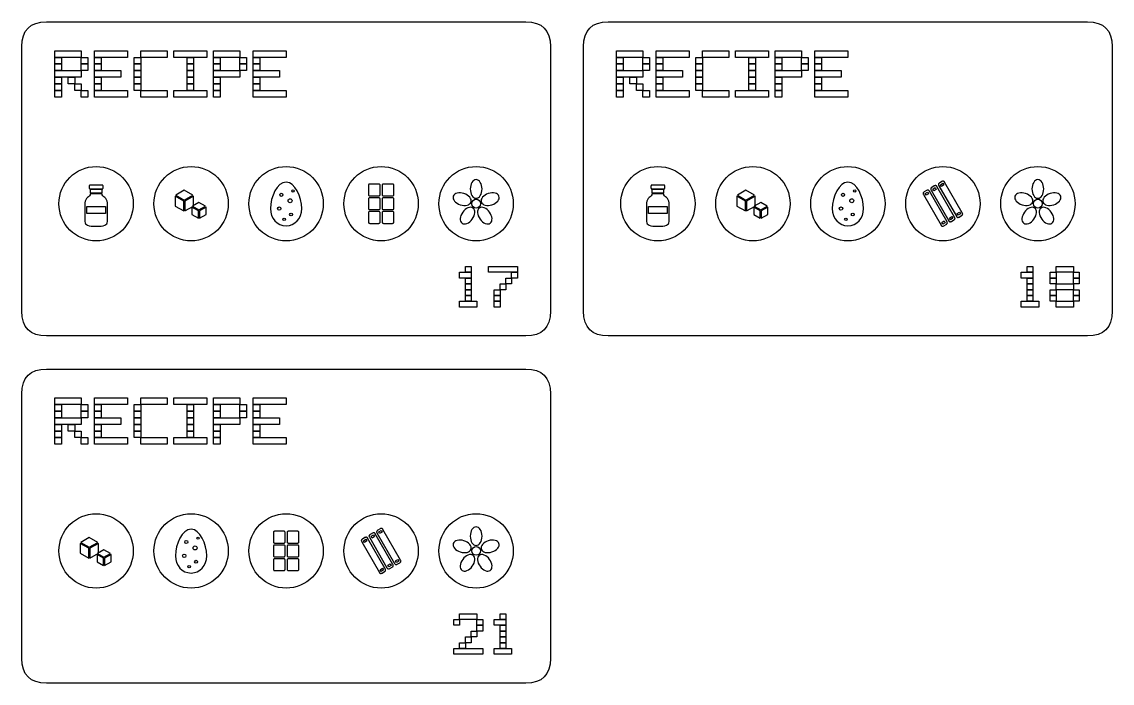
# Model space of a CAD drawing. Extents: x 4 to 296, y 4 to 585.
# Drawn here: x 4 to 136, y 63 to 143 of the extents above; entities that cross this region are included whole.
import ezdxf

# ---------------------------------------------------------------- set-up
doc = ezdxf.new("R2010")
doc.units = 0
doc.layers.add('CUT', color=1, linetype='CONTINUOUS')
doc.layers.add('RASTER', color=7, linetype='CONTINUOUS')

msp = doc.modelspace()

# ---------------------------------------------------------------- linework, layer by layer
at = {"layer": 'CUT'}
for points in [[(4, 140), (4.047, 140.703), (4.188, 141.313), (4.422, 141.828), (4.75, 142.25), (5.172, 142.578), (5.688, 142.813), (6.297, 142.953), (7, 143), (65, 143), (65.703, 142.953), (66.313, 142.813), (66.828, 142.578), (67.25, 142.25), (67.578, 141.828), (67.813, 141.313), (67.953, 140.703), (68, 140), (68, 108), (67.953, 107.297), (67.813, 106.688), (67.578, 106.172), (67.25, 105.75), (66.828, 105.422), (66.313, 105.188), (65.703, 105.047), (65, 105), (7, 105), (6.297, 105.047), (5.688, 105.188), (5.172, 105.422), (4.75, 105.75), (4.422, 106.172), (4.188, 106.688), (4.047, 107.297), (4, 108)], [(72, 140), (72.047, 140.703), (72.188, 141.313), (72.422, 141.828), (72.75, 142.25), (73.172, 142.578), (73.688, 142.813), (74.297, 142.953), (75, 143), (133, 143), (133.703, 142.953), (134.313, 142.813), (134.828, 142.578), (135.25, 142.25), (135.578, 141.828), (135.813, 141.313), (135.953, 140.703), (136, 140), (136, 108), (135.953, 107.297), (135.813, 106.688), (135.578, 106.172), (135.25, 105.75), (134.828, 105.422), (134.313, 105.188), (133.703, 105.047), (133, 105), (75, 105), (74.297, 105.047), (73.688, 105.188), (73.172, 105.422), (72.75, 105.75), (72.422, 106.172), (72.188, 106.688), (72.047, 107.297), (72, 108)], [(4, 98), (4.047, 98.703), (4.188, 99.313), (4.422, 99.828), (4.75, 100.25), (5.172, 100.578), (5.688, 100.813), (6.297, 100.953), (7, 101), (65, 101), (65.703, 100.953), (66.313, 100.813), (66.828, 100.578), (67.25, 100.25), (67.578, 99.828), (67.813, 99.313), (67.953, 98.703), (68, 98), (68, 66), (67.953, 65.297), (67.813, 64.688), (67.578, 64.172), (67.25, 63.75), (66.828, 63.422), (66.313, 63.188), (65.703, 63.047), (65, 63), (7, 63), (6.297, 63.047), (5.688, 63.188), (5.172, 63.422), (4.75, 63.75), (4.422, 64.172), (4.188, 64.688), (4.047, 65.297), (4, 66)]]:
    msp.add_lwpolyline(points, close=True, dxfattribs=at)
at = {"layer": 'RASTER'}
for points in [[(8, 139.5), (11.2, 139.5), (11.2, 138.7), (8, 138.7)], [(8, 138.7), (8.8, 138.7), (8.8, 137.9), (8, 137.9)], [(11.2, 138.7), (12, 138.7), (12, 137.9), (11.2, 137.9)], [(12.8, 139.5), (16.8, 139.5), (16.8, 138.7), (12.8, 138.7)], [(12.8, 138.7), (13.6, 138.7), (13.6, 137.9), (12.8, 137.9)], [(17.6, 138.7), (18.4, 138.7), (18.4, 137.9), (17.6, 137.9)], [(18.4, 139.5), (21.6, 139.5), (21.6, 138.7), (18.4, 138.7)], [(22.4, 139.5), (26.4, 139.5), (26.4, 138.7), (22.4, 138.7)], [(24, 138.7), (24.8, 138.7), (24.8, 137.9), (24, 137.9)], [(27.2, 139.5), (30.4, 139.5), (30.4, 138.7), (27.2, 138.7)], [(27.2, 138.7), (28, 138.7), (28, 137.9), (27.2, 137.9)], [(30.4, 138.7), (31.2, 138.7), (31.2, 137.9), (30.4, 137.9)], [(32, 139.5), (36, 139.5), (36, 138.7), (32, 138.7)], [(32, 138.7), (32.8, 138.7), (32.8, 137.9), (32, 137.9)], [(76, 139.5), (79.2, 139.5), (79.2, 138.7), (76, 138.7)], [(76, 138.7), (76.8, 138.7), (76.8, 137.9), (76, 137.9)], [(79.2, 138.7), (80, 138.7), (80, 137.9), (79.2, 137.9)], [(80.8, 139.5), (84.8, 139.5), (84.8, 138.7), (80.8, 138.7)], [(80.8, 138.7), (81.6, 138.7), (81.6, 137.9), (80.8, 137.9)], [(85.6, 138.7), (86.4, 138.7), (86.4, 137.9), (85.6, 137.9)], [(86.4, 139.5), (89.6, 139.5), (89.6, 138.7), (86.4, 138.7)], [(90.4, 139.5), (94.4, 139.5), (94.4, 138.7), (90.4, 138.7)], [(92, 138.7), (92.8, 138.7), (92.8, 137.9), (92, 137.9)], [(95.2, 139.5), (98.4, 139.5), (98.4, 138.7), (95.2, 138.7)], [(95.2, 138.7), (96, 138.7), (96, 137.9), (95.2, 137.9)], [(98.4, 138.7), (99.2, 138.7), (99.2, 137.9), (98.4, 137.9)], [(100, 139.5), (104, 139.5), (104, 138.7), (100, 138.7)], [(100, 138.7), (100.8, 138.7), (100.8, 137.9), (100, 137.9)], [(8, 137.9), (8.8, 137.9), (8.8, 137.1), (8, 137.1)], [(11.2, 137.9), (12, 137.9), (12, 137.1), (11.2, 137.1)], [(12.8, 137.9), (13.6, 137.9), (13.6, 137.1), (12.8, 137.1)], [(17.6, 137.9), (18.4, 137.9), (18.4, 137.1), (17.6, 137.1)], [(24, 137.9), (24.8, 137.9), (24.8, 137.1), (24, 137.1)], [(27.2, 137.9), (28, 137.9), (28, 137.1), (27.2, 137.1)], [(30.4, 137.9), (31.2, 137.9), (31.2, 137.1), (30.4, 137.1)], [(32, 137.9), (32.8, 137.9), (32.8, 137.1), (32, 137.1)], [(76, 137.9), (76.8, 137.9), (76.8, 137.1), (76, 137.1)], [(79.2, 137.9), (80, 137.9), (80, 137.1), (79.2, 137.1)], [(80.8, 137.9), (81.6, 137.9), (81.6, 137.1), (80.8, 137.1)], [(85.6, 137.9), (86.4, 137.9), (86.4, 137.1), (85.6, 137.1)], [(92, 137.9), (92.8, 137.9), (92.8, 137.1), (92, 137.1)], [(95.2, 137.9), (96, 137.9), (96, 137.1), (95.2, 137.1)], [(98.4, 137.9), (99.2, 137.9), (99.2, 137.1), (98.4, 137.1)], [(100, 137.9), (100.8, 137.9), (100.8, 137.1), (100, 137.1)], [(8, 137.1), (11.2, 137.1), (11.2, 136.3), (8, 136.3)], [(8, 136.3), (8.8, 136.3), (8.8, 135.5), (8, 135.5)], [(9.6, 136.3), (10.4, 136.3), (10.4, 135.5), (9.6, 135.5)], [(12.8, 137.1), (16, 137.1), (16, 136.3), (12.8, 136.3)], [(12.8, 136.3), (13.6, 136.3), (13.6, 135.5), (12.8, 135.5)], [(17.6, 137.1), (18.4, 137.1), (18.4, 136.3), (17.6, 136.3)], [(17.6, 136.3), (18.4, 136.3), (18.4, 135.5), (17.6, 135.5)], [(24, 137.1), (24.8, 137.1), (24.8, 136.3), (24, 136.3)], [(24, 136.3), (24.8, 136.3), (24.8, 135.5), (24, 135.5)], [(27.2, 137.1), (30.4, 137.1), (30.4, 136.3), (27.2, 136.3)], [(27.2, 136.3), (28, 136.3), (28, 135.5), (27.2, 135.5)], [(32, 137.1), (35.2, 137.1), (35.2, 136.3), (32, 136.3)], [(32, 136.3), (32.8, 136.3), (32.8, 135.5), (32, 135.5)], [(76, 137.1), (79.2, 137.1), (79.2, 136.3), (76, 136.3)], [(76, 136.3), (76.8, 136.3), (76.8, 135.5), (76, 135.5)], [(77.6, 136.3), (78.4, 136.3), (78.4, 135.5), (77.6, 135.5)], [(80.8, 137.1), (84, 137.1), (84, 136.3), (80.8, 136.3)], [(80.8, 136.3), (81.6, 136.3), (81.6, 135.5), (80.8, 135.5)], [(85.6, 137.1), (86.4, 137.1), (86.4, 136.3), (85.6, 136.3)], [(85.6, 136.3), (86.4, 136.3), (86.4, 135.5), (85.6, 135.5)], [(92, 137.1), (92.8, 137.1), (92.8, 136.3), (92, 136.3)], [(92, 136.3), (92.8, 136.3), (92.8, 135.5), (92, 135.5)], [(95.2, 137.1), (98.4, 137.1), (98.4, 136.3), (95.2, 136.3)], [(95.2, 136.3), (96, 136.3), (96, 135.5), (95.2, 135.5)], [(100, 137.1), (103.2, 137.1), (103.2, 136.3), (100, 136.3)], [(100, 136.3), (100.8, 136.3), (100.8, 135.5), (100, 135.5)], [(8, 135.5), (8.8, 135.5), (8.8, 134.7), (8, 134.7)], [(8, 134.7), (8.8, 134.7), (8.8, 133.9), (8, 133.9)], [(10.4, 135.5), (11.2, 135.5), (11.2, 134.7), (10.4, 134.7)], [(11.2, 134.7), (12, 134.7), (12, 133.9), (11.2, 133.9)], [(12.8, 135.5), (13.6, 135.5), (13.6, 134.7), (12.8, 134.7)], [(12.8, 134.7), (16.8, 134.7), (16.8, 133.9), (12.8, 133.9)], [(17.6, 135.5), (18.4, 135.5), (18.4, 134.7), (17.6, 134.7)], [(18.4, 134.7), (21.6, 134.7), (21.6, 133.9), (18.4, 133.9)], [(22.4, 134.7), (26.4, 134.7), (26.4, 133.9), (22.4, 133.9)], [(24, 135.5), (24.8, 135.5), (24.8, 134.7), (24, 134.7)], [(27.2, 135.5), (28, 135.5), (28, 134.7), (27.2, 134.7)], [(27.2, 134.7), (28, 134.7), (28, 133.9), (27.2, 133.9)], [(32, 135.5), (32.8, 135.5), (32.8, 134.7), (32, 134.7)], [(32, 134.7), (36, 134.7), (36, 133.9), (32, 133.9)], [(76, 135.5), (76.8, 135.5), (76.8, 134.7), (76, 134.7)], [(76, 134.7), (76.8, 134.7), (76.8, 133.9), (76, 133.9)], [(78.4, 135.5), (79.2, 135.5), (79.2, 134.7), (78.4, 134.7)], [(79.2, 134.7), (80, 134.7), (80, 133.9), (79.2, 133.9)], [(80.8, 135.5), (81.6, 135.5), (81.6, 134.7), (80.8, 134.7)], [(80.8, 134.7), (84.8, 134.7), (84.8, 133.9), (80.8, 133.9)], [(85.6, 135.5), (86.4, 135.5), (86.4, 134.7), (85.6, 134.7)], [(86.4, 134.7), (89.6, 134.7), (89.6, 133.9), (86.4, 133.9)], [(90.4, 134.7), (94.4, 134.7), (94.4, 133.9), (90.4, 133.9)], [(92, 135.5), (92.8, 135.5), (92.8, 134.7), (92, 134.7)], [(95.2, 135.5), (96, 135.5), (96, 134.7), (95.2, 134.7)], [(95.2, 134.7), (96, 134.7), (96, 133.9), (95.2, 133.9)], [(100, 135.5), (100.8, 135.5), (100.8, 134.7), (100, 134.7)], [(100, 134.7), (104, 134.7), (104, 133.9), (100, 133.9)], [(12.168, 123.138), (12.168, 122.901), (12.17, 122.873), (12.176, 122.849), (12.185, 122.828), (12.198, 122.812), (12.215, 122.799), (12.235, 122.789), (12.259, 122.784), (12.287, 122.782), (13.713, 122.782), (13.741, 122.784), (13.765, 122.789), (13.785, 122.799), (13.802, 122.812), (13.815, 122.828), (13.824, 122.849), (13.83, 122.873), (13.832, 122.901), (13.832, 123.138), (13.83, 123.166), (13.824, 123.19), (13.815, 123.211), (13.802, 123.228), (13.785, 123.24), (13.765, 123.25), (13.741, 123.255), (13.713, 123.257), (12.287, 123.257), (12.259, 123.255), (12.235, 123.25), (12.215, 123.24), (12.198, 123.228), (12.185, 123.211), (12.176, 123.19), (12.17, 123.166), (12.168, 123.138)], [(36, 123.614), (35.611, 123.534), (35.252, 123.313), (34.929, 122.975), (34.649, 122.544), (34.419, 122.047), (34.246, 121.509), (34.137, 120.953), (34.099, 120.406), (34.137, 119.976), (34.246, 119.58), (34.419, 119.226), (34.649, 118.921), (34.929, 118.672), (35.252, 118.485), (35.611, 118.368), (36, 118.327), (36.389, 118.368), (36.748, 118.485), (37.071, 118.672), (37.351, 118.921), (37.581, 119.226), (37.754, 119.58), (37.863, 119.976), (37.901, 120.406), (37.863, 120.953), (37.754, 121.509), (37.581, 122.047), (37.351, 122.544), (37.071, 122.975), (36.748, 123.313), (36.389, 123.534), (36, 123.614)], [(45.956, 123.198), (45.956, 122.129), (45.958, 122.087), (45.967, 122.051), (45.981, 122.02), (46, 121.995), (46.025, 121.975), (46.056, 121.962), (46.092, 121.953), (46.134, 121.95), (47.203, 121.95), (47.245, 121.953), (47.281, 121.962), (47.312, 121.975), (47.337, 121.995), (47.356, 122.02), (47.37, 122.051), (47.378, 122.087), (47.381, 122.129), (47.381, 123.198), (47.378, 123.24), (47.37, 123.276), (47.356, 123.306), (47.337, 123.331), (47.312, 123.351), (47.281, 123.365), (47.245, 123.373), (47.203, 123.376), (46.134, 123.376), (46.092, 123.373), (46.056, 123.365), (46.025, 123.351), (46, 123.331), (45.981, 123.306), (45.967, 123.276), (45.958, 123.24), (45.956, 123.198)], [(47.619, 123.198), (47.619, 122.129), (47.622, 122.087), (47.63, 122.051), (47.644, 122.02), (47.663, 121.995), (47.688, 121.975), (47.719, 121.962), (47.755, 121.953), (47.797, 121.95), (48.866, 121.95), (48.908, 121.953), (48.944, 121.962), (48.975, 121.975), (49, 121.995), (49.019, 122.02), (49.033, 122.051), (49.042, 122.087), (49.044, 122.129), (49.044, 123.198), (49.042, 123.24), (49.033, 123.276), (49.019, 123.306), (49, 123.331), (48.975, 123.351), (48.944, 123.365), (48.908, 123.373), (48.866, 123.376), (47.797, 123.376), (47.755, 123.373), (47.719, 123.365), (47.688, 123.351), (47.663, 123.331), (47.644, 123.306), (47.63, 123.276), (47.622, 123.24), (47.619, 123.198)], [(59.713, 122.782), (59.698, 123.009), (59.657, 123.221), (59.591, 123.413), (59.504, 123.58), (59.399, 123.718), (59.277, 123.822), (59.144, 123.888), (59, 123.911), (58.856, 123.888), (58.723, 123.822), (58.601, 123.718), (58.496, 123.58), (58.409, 123.413), (58.343, 123.221), (58.302, 123.009), (58.287, 122.782), (58.302, 122.555), (58.343, 122.343), (58.409, 122.151), (58.496, 121.984), (58.601, 121.846), (58.723, 121.742), (58.856, 121.676), (59, 121.653), (59.144, 121.676), (59.277, 121.742), (59.399, 121.846), (59.504, 121.984), (59.591, 122.151), (59.657, 122.343), (59.698, 122.555), (59.713, 122.782)], [(80.168, 123.138), (80.168, 122.901), (80.17, 122.873), (80.176, 122.849), (80.185, 122.828), (80.198, 122.812), (80.215, 122.799), (80.235, 122.789), (80.259, 122.784), (80.287, 122.782), (81.713, 122.782), (81.741, 122.784), (81.765, 122.789), (81.785, 122.799), (81.802, 122.812), (81.815, 122.828), (81.824, 122.849), (81.83, 122.873), (81.832, 122.901), (81.832, 123.138), (81.83, 123.166), (81.824, 123.19), (81.815, 123.211), (81.802, 123.228), (81.785, 123.24), (81.765, 123.25), (81.741, 123.255), (81.713, 123.257), (80.287, 123.257), (80.259, 123.255), (80.235, 123.25), (80.215, 123.24), (80.198, 123.228), (80.185, 123.211), (80.176, 123.19), (80.17, 123.166), (80.168, 123.138)], [(104, 123.614), (103.611, 123.534), (103.252, 123.313), (102.929, 122.975), (102.649, 122.544), (102.419, 122.047), (102.246, 121.509), (102.137, 120.953), (102.099, 120.406), (102.137, 119.976), (102.246, 119.58), (102.419, 119.226), (102.649, 118.921), (102.929, 118.672), (103.252, 118.485), (103.611, 118.368), (104, 118.327), (104.389, 118.368), (104.748, 118.485), (105.071, 118.672), (105.351, 118.921), (105.581, 119.226), (105.754, 119.58), (105.863, 119.976), (105.901, 120.406), (105.863, 120.953), (105.754, 121.509), (105.581, 122.047), (105.351, 122.544), (105.071, 122.975), (104.748, 123.313), (104.389, 123.534), (104, 123.614)], [(114.071, 122.644), (116.209, 118.94), (116.24, 118.894), (116.274, 118.858), (116.31, 118.832), (116.35, 118.816), (116.392, 118.81), (116.436, 118.814), (116.484, 118.829), (116.534, 118.853), (116.842, 119.031), (116.889, 119.062), (116.925, 119.096), (116.951, 119.133), (116.967, 119.172), (116.973, 119.214), (116.968, 119.259), (116.954, 119.306), (116.929, 119.356), (114.791, 123.06), (114.76, 123.106), (114.726, 123.142), (114.69, 123.168), (114.65, 123.184), (114.608, 123.19), (114.564, 123.186), (114.516, 123.171), (114.466, 123.147), (114.158, 122.969), (114.111, 122.938), (114.075, 122.904), (114.049, 122.867), (114.033, 122.828), (114.027, 122.786), (114.032, 122.741), (114.046, 122.694), (114.071, 122.644)], [(114.276, 122.763), (114.585, 122.941), (114.704, 122.735), (114.395, 122.557), (114.276, 122.763)], [(114.997, 123.179), (117.135, 119.475), (117.166, 119.428), (117.2, 119.392), (117.236, 119.366), (117.276, 119.35), (117.318, 119.344), (117.362, 119.349), (117.41, 119.363), (117.46, 119.388), (117.768, 119.566), (117.815, 119.597), (117.851, 119.631), (117.877, 119.667), (117.893, 119.707), (117.899, 119.748), (117.894, 119.793), (117.88, 119.841), (117.855, 119.891), (115.717, 123.594), (115.686, 123.641), (115.652, 123.677), (115.616, 123.703), (115.576, 123.719), (115.534, 123.725), (115.49, 123.72), (115.442, 123.706), (115.392, 123.681), (115.084, 123.503), (115.037, 123.472), (115.001, 123.438), (114.975, 123.402), (114.959, 123.363), (114.953, 123.321), (114.958, 123.276), (114.972, 123.229), (114.997, 123.179)], [(115.202, 123.297), (115.511, 123.476), (115.63, 123.27), (115.321, 123.092), (115.202, 123.297)], [(127.713, 122.782), (127.698, 123.009), (127.657, 123.221), (127.591, 123.413), (127.504, 123.58), (127.399, 123.718), (127.277, 123.822), (127.144, 123.888), (127, 123.911), (126.856, 123.888), (126.723, 123.822), (126.601, 123.718), (126.496, 123.58), (126.409, 123.413), (126.343, 123.221), (126.302, 123.009), (126.287, 122.782), (126.302, 122.555), (126.343, 122.343), (126.409, 122.151), (126.496, 121.984), (126.601, 121.846), (126.723, 121.742), (126.856, 121.676), (127, 121.653), (127.144, 121.676), (127.277, 121.742), (127.399, 121.846), (127.504, 121.984), (127.591, 122.151), (127.657, 122.343), (127.698, 122.555), (127.713, 122.782)], [(12.287, 122.188), (12.259, 122.064), (12.185, 121.954), (12.08, 121.85), (11.961, 121.743), (11.841, 121.624), (11.736, 121.486), (11.662, 121.321), (11.634, 121.119), (11.634, 118.862), (11.654, 118.7), (11.714, 118.568), (11.815, 118.465), (11.961, 118.386), (12.15, 118.33), (12.386, 118.294), (12.668, 118.274), (13, 118.268), (13.332, 118.274), (13.614, 118.294), (13.85, 118.33), (14.04, 118.386), (14.185, 118.465), (14.286, 118.568), (14.346, 118.7), (14.366, 118.862), (14.366, 121.119), (14.338, 121.321), (14.264, 121.486), (14.159, 121.624), (14.039, 121.743), (13.92, 121.85), (13.815, 121.954), (13.741, 122.064), (13.713, 122.188), (12.287, 122.188)], [(12.287, 122.723), (12.287, 122.307), (13.713, 122.307), (13.713, 122.723), (12.287, 122.723)], [(22.562, 121.909), (22.562, 120.721), (23.596, 120.127), (23.596, 121.315), (22.562, 121.909)], [(23.668, 122.628), (22.635, 122.034), (23.668, 121.44), (24.702, 122.034), (23.668, 122.628)], [(23.741, 121.315), (23.741, 120.127), (24.774, 120.721), (24.774, 121.909), (23.741, 121.315)], [(45.956, 121.535), (45.956, 120.465), (45.958, 120.424), (45.967, 120.387), (45.981, 120.357), (46, 120.332), (46.025, 120.312), (46.056, 120.298), (46.092, 120.29), (46.134, 120.287), (47.203, 120.287), (47.245, 120.29), (47.281, 120.298), (47.312, 120.312), (47.337, 120.332), (47.356, 120.357), (47.37, 120.387), (47.378, 120.424), (47.381, 120.465), (47.381, 121.535), (47.378, 121.576), (47.37, 121.613), (47.356, 121.643), (47.337, 121.668), (47.312, 121.688), (47.281, 121.702), (47.245, 121.71), (47.203, 121.713), (46.134, 121.713), (46.092, 121.71), (46.056, 121.702), (46.025, 121.688), (46, 121.668), (45.981, 121.643), (45.967, 121.613), (45.958, 121.576), (45.956, 121.535)], [(47.619, 121.535), (47.619, 120.465), (47.622, 120.424), (47.63, 120.387), (47.644, 120.357), (47.663, 120.332), (47.688, 120.312), (47.719, 120.298), (47.755, 120.29), (47.797, 120.287), (48.866, 120.287), (48.908, 120.29), (48.944, 120.298), (48.975, 120.312), (49, 120.332), (49.019, 120.357), (49.033, 120.387), (49.042, 120.424), (49.044, 120.465), (49.044, 121.535), (49.042, 121.576), (49.033, 121.613), (49.019, 121.643), (49, 121.668), (48.975, 121.688), (48.944, 121.702), (48.908, 121.71), (48.866, 121.713), (47.797, 121.713), (47.755, 121.71), (47.719, 121.702), (47.688, 121.688), (47.663, 121.668), (47.644, 121.643), (47.63, 121.613), (47.622, 121.576), (47.619, 121.535)], [(57.525, 122.229), (57.305, 122.285), (57.09, 122.311), (56.888, 122.308), (56.702, 122.277), (56.538, 122.219), (56.402, 122.136), (56.298, 122.029), (56.232, 121.899), (56.209, 121.756), (56.23, 121.608), (56.292, 121.461), (56.39, 121.318), (56.522, 121.184), (56.684, 121.062), (56.873, 120.957), (57.085, 120.873), (57.306, 120.816), (57.52, 120.79), (57.723, 120.794), (57.908, 120.825), (58.072, 120.882), (58.208, 120.965), (58.312, 121.072), (58.379, 121.202), (58.401, 121.346), (58.38, 121.493), (58.318, 121.641), (58.22, 121.783), (58.088, 121.918), (57.926, 122.04), (57.737, 122.145), (57.525, 122.229)], [(60.915, 120.873), (61.127, 120.957), (61.316, 121.062), (61.478, 121.184), (61.61, 121.318), (61.708, 121.461), (61.77, 121.608), (61.791, 121.756), (61.768, 121.899), (61.702, 122.029), (61.598, 122.136), (61.462, 122.219), (61.298, 122.277), (61.112, 122.308), (60.91, 122.311), (60.695, 122.285), (60.475, 122.229), (60.263, 122.145), (60.074, 122.04), (59.912, 121.918), (59.78, 121.783), (59.682, 121.641), (59.62, 121.493), (59.599, 121.346), (59.621, 121.202), (59.688, 121.072), (59.792, 120.965), (59.928, 120.882), (60.092, 120.825), (60.277, 120.794), (60.48, 120.79), (60.694, 120.816), (60.915, 120.873)], [(80.287, 122.188), (80.259, 122.064), (80.185, 121.954), (80.08, 121.85), (79.96, 121.743), (79.841, 121.624), (79.736, 121.486), (79.662, 121.321), (79.634, 121.119), (79.634, 118.862), (79.654, 118.7), (79.714, 118.568), (79.815, 118.465), (79.961, 118.386), (80.15, 118.33), (80.386, 118.294), (80.668, 118.274), (81, 118.268), (81.332, 118.274), (81.614, 118.294), (81.85, 118.33), (82.04, 118.386), (82.185, 118.465), (82.286, 118.568), (82.346, 118.7), (82.366, 118.862), (82.366, 121.119), (82.338, 121.321), (82.264, 121.486), (82.159, 121.624), (82.04, 121.743), (81.92, 121.85), (81.815, 121.954), (81.741, 122.064), (81.713, 122.188), (80.287, 122.188)], [(80.287, 122.723), (80.287, 122.307), (81.713, 122.307), (81.713, 122.723), (80.287, 122.723)], [(90.562, 121.909), (90.562, 120.721), (91.596, 120.127), (91.596, 121.315), (90.562, 121.909)], [(91.668, 122.628), (90.635, 122.034), (91.668, 121.44), (92.702, 122.034), (91.668, 122.628)], [(91.741, 121.315), (91.741, 120.127), (92.774, 120.721), (92.774, 121.909), (91.741, 121.315)], [(113.145, 122.109), (115.283, 118.406), (115.314, 118.359), (115.348, 118.323), (115.384, 118.297), (115.424, 118.281), (115.466, 118.275), (115.51, 118.28), (115.558, 118.294), (115.608, 118.319), (115.916, 118.497), (115.963, 118.528), (115.999, 118.562), (116.025, 118.598), (116.041, 118.637), (116.047, 118.679), (116.042, 118.724), (116.028, 118.771), (116.003, 118.821), (113.865, 122.525), (113.834, 122.572), (113.8, 122.608), (113.764, 122.634), (113.724, 122.65), (113.682, 122.656), (113.638, 122.651), (113.59, 122.637), (113.54, 122.612), (113.232, 122.434), (113.185, 122.403), (113.149, 122.369), (113.123, 122.333), (113.107, 122.293), (113.101, 122.252), (113.106, 122.207), (113.12, 122.159), (113.145, 122.109)], [(113.351, 122.228), (113.659, 122.406), (113.778, 122.201), (113.469, 122.022), (113.351, 122.228)], [(125.525, 122.229), (125.305, 122.285), (125.09, 122.311), (124.888, 122.308), (124.702, 122.277), (124.538, 122.219), (124.402, 122.136), (124.298, 122.029), (124.232, 121.899), (124.209, 121.756), (124.23, 121.608), (124.292, 121.461), (124.39, 121.318), (124.522, 121.184), (124.684, 121.062), (124.873, 120.957), (125.085, 120.873), (125.306, 120.816), (125.52, 120.79), (125.723, 120.794), (125.908, 120.825), (126.072, 120.882), (126.208, 120.965), (126.312, 121.072), (126.379, 121.202), (126.401, 121.346), (126.38, 121.493), (126.318, 121.641), (126.22, 121.783), (126.088, 121.918), (125.926, 122.04), (125.737, 122.145), (125.525, 122.229)], [(128.915, 120.873), (129.127, 120.957), (129.316, 121.062), (129.478, 121.184), (129.61, 121.318), (129.708, 121.461), (129.77, 121.608), (129.791, 121.756), (129.768, 121.899), (129.702, 122.029), (129.598, 122.136), (129.462, 122.219), (129.298, 122.277), (129.112, 122.308), (128.91, 122.311), (128.695, 122.285), (128.475, 122.229), (128.263, 122.145), (128.074, 122.04), (127.912, 121.918), (127.78, 121.783), (127.682, 121.641), (127.62, 121.493), (127.599, 121.346), (127.621, 121.202), (127.688, 121.072), (127.792, 120.965), (127.928, 120.882), (128.092, 120.825), (128.277, 120.794), (128.48, 120.79), (128.694, 120.816), (128.915, 120.873)], [(11.871, 120.644), (14.129, 120.644), (14.129, 119.812), (11.871, 119.812), (11.871, 120.644)], [(24.603, 120.572), (24.603, 119.681), (25.378, 119.236), (25.378, 120.127), (24.603, 120.572)], [(25.45, 121.143), (24.675, 120.697), (25.45, 120.252), (26.226, 120.697), (25.45, 121.143)], [(25.523, 120.127), (25.523, 119.236), (26.298, 119.681), (26.298, 120.572), (25.523, 120.127)], [(57.376, 119.977), (57.254, 119.785), (57.163, 119.589), (57.103, 119.395), (57.076, 119.209), (57.08, 119.035), (57.117, 118.88), (57.186, 118.748), (57.289, 118.645), (57.419, 118.579), (57.566, 118.554), (57.725, 118.567), (57.891, 118.616), (58.06, 118.7), (58.226, 118.817), (58.384, 118.964), (58.529, 119.139), (58.651, 119.332), (58.742, 119.528), (58.802, 119.721), (58.829, 119.908), (58.825, 120.081), (58.788, 120.237), (58.719, 120.368), (58.616, 120.471), (58.486, 120.537), (58.339, 120.563), (58.18, 120.55), (58.014, 120.5), (57.845, 120.416), (57.679, 120.3), (57.521, 120.153), (57.376, 119.977)], [(59.471, 119.139), (59.616, 118.964), (59.774, 118.817), (59.94, 118.7), (60.109, 118.616), (60.275, 118.567), (60.434, 118.554), (60.581, 118.579), (60.711, 118.645), (60.814, 118.748), (60.883, 118.88), (60.92, 119.035), (60.924, 119.209), (60.897, 119.395), (60.837, 119.589), (60.746, 119.785), (60.624, 119.977), (60.479, 120.153), (60.321, 120.3), (60.155, 120.416), (59.986, 120.5), (59.82, 120.55), (59.661, 120.563), (59.514, 120.537), (59.384, 120.471), (59.281, 120.368), (59.212, 120.237), (59.175, 120.081), (59.171, 119.908), (59.198, 119.721), (59.258, 119.528), (59.349, 119.332), (59.471, 119.139)], [(79.871, 120.644), (82.129, 120.644), (82.129, 119.812), (79.871, 119.812), (79.871, 120.644)], [(92.603, 120.572), (92.603, 119.681), (93.378, 119.236), (93.378, 120.127), (92.603, 120.572)], [(93.45, 121.143), (92.675, 120.697), (93.45, 120.252), (94.226, 120.697), (93.45, 121.143)], [(93.523, 120.127), (93.523, 119.236), (94.298, 119.681), (94.298, 120.572), (93.523, 120.127)], [(125.376, 119.977), (125.254, 119.785), (125.163, 119.589), (125.103, 119.395), (125.076, 119.209), (125.08, 119.035), (125.117, 118.88), (125.186, 118.748), (125.289, 118.645), (125.419, 118.579), (125.566, 118.554), (125.725, 118.567), (125.891, 118.616), (126.06, 118.7), (126.226, 118.817), (126.384, 118.964), (126.529, 119.139), (126.651, 119.332), (126.742, 119.528), (126.802, 119.721), (126.829, 119.908), (126.825, 120.081), (126.788, 120.237), (126.719, 120.368), (126.616, 120.471), (126.486, 120.537), (126.339, 120.563), (126.18, 120.55), (126.014, 120.5), (125.845, 120.416), (125.679, 120.3), (125.521, 120.153), (125.376, 119.977)], [(127.471, 119.139), (127.616, 118.964), (127.774, 118.817), (127.94, 118.7), (128.109, 118.616), (128.275, 118.567), (128.434, 118.554), (128.581, 118.579), (128.711, 118.645), (128.814, 118.748), (128.883, 118.88), (128.92, 119.035), (128.924, 119.209), (128.897, 119.395), (128.837, 119.589), (128.746, 119.785), (128.624, 119.977), (128.479, 120.153), (128.321, 120.3), (128.155, 120.416), (127.986, 120.5), (127.82, 120.55), (127.661, 120.563), (127.514, 120.537), (127.384, 120.471), (127.281, 120.368), (127.212, 120.237), (127.175, 120.081), (127.171, 119.908), (127.198, 119.721), (127.258, 119.528), (127.349, 119.332), (127.471, 119.139)], [(45.956, 119.871), (45.956, 118.802), (45.958, 118.76), (45.967, 118.724), (45.981, 118.694), (46, 118.669), (46.025, 118.649), (46.056, 118.635), (46.092, 118.627), (46.134, 118.624), (47.203, 118.624), (47.245, 118.627), (47.281, 118.635), (47.312, 118.649), (47.337, 118.669), (47.356, 118.694), (47.37, 118.724), (47.378, 118.76), (47.381, 118.802), (47.381, 119.871), (47.378, 119.913), (47.37, 119.949), (47.356, 119.98), (47.337, 120.005), (47.312, 120.025), (47.281, 120.038), (47.245, 120.047), (47.203, 120.05), (46.134, 120.05), (46.092, 120.047), (46.056, 120.038), (46.025, 120.025), (46, 120.005), (45.981, 119.98), (45.967, 119.949), (45.958, 119.913), (45.956, 119.871)], [(47.619, 119.871), (47.619, 118.802), (47.622, 118.76), (47.63, 118.724), (47.644, 118.694), (47.663, 118.669), (47.688, 118.649), (47.719, 118.635), (47.755, 118.627), (47.797, 118.624), (48.866, 118.624), (48.908, 118.627), (48.944, 118.635), (48.975, 118.649), (49, 118.669), (49.019, 118.694), (49.033, 118.724), (49.042, 118.76), (49.044, 118.802), (49.044, 119.871), (49.042, 119.913), (49.033, 119.949), (49.019, 119.98), (49, 120.005), (48.975, 120.025), (48.944, 120.038), (48.908, 120.047), (48.866, 120.05), (47.797, 120.05), (47.755, 120.047), (47.719, 120.038), (47.688, 120.025), (47.663, 120.005), (47.644, 119.98), (47.63, 119.949), (47.622, 119.913), (47.619, 119.871)], [(115.37, 118.73), (115.679, 118.908), (115.798, 118.703), (115.489, 118.524), (115.37, 118.73)], [(116.296, 119.265), (116.605, 119.443), (116.724, 119.237), (116.415, 119.059), (116.296, 119.265)], [(117.222, 119.799), (117.531, 119.978), (117.649, 119.772), (117.341, 119.594), (117.222, 119.799)], [(57, 112.7), (58.4, 112.7), (58.4, 112), (57, 112)], [(57.7, 113.4), (58.4, 113.4), (58.4, 112.7), (57.7, 112.7)], [(60.5, 113.4), (64, 113.4), (64, 112.7), (60.5, 112.7)], [(63.3, 112.7), (64, 112.7), (64, 112), (63.3, 112)], [(125, 112.7), (126.4, 112.7), (126.4, 112), (125, 112)], [(125.7, 113.4), (126.4, 113.4), (126.4, 112.7), (125.7, 112.7)], [(128.5, 112.7), (129.2, 112.7), (129.2, 112), (128.5, 112)], [(129.2, 113.4), (131.3, 113.4), (131.3, 112.7), (129.2, 112.7)], [(131.3, 112.7), (132, 112.7), (132, 112), (131.3, 112)], [(57.7, 112), (58.4, 112), (58.4, 111.3), (57.7, 111.3)], [(57.7, 111.3), (58.4, 111.3), (58.4, 110.6), (57.7, 110.6)], [(61.9, 111.3), (62.6, 111.3), (62.6, 110.6), (61.9, 110.6)], [(62.6, 112), (63.3, 112), (63.3, 111.3), (62.6, 111.3)], [(125.7, 112), (126.4, 112), (126.4, 111.3), (125.7, 111.3)], [(125.7, 111.3), (126.4, 111.3), (126.4, 110.6), (125.7, 110.6)], [(128.5, 112), (129.2, 112), (129.2, 111.3), (128.5, 111.3)], [(129.2, 111.3), (131.3, 111.3), (131.3, 110.6), (129.2, 110.6)], [(131.3, 112), (132, 112), (132, 111.3), (131.3, 111.3)], [(57.7, 110.6), (58.4, 110.6), (58.4, 109.9), (57.7, 109.9)], [(57.7, 109.9), (58.4, 109.9), (58.4, 109.2), (57.7, 109.2)], [(61.2, 110.6), (61.9, 110.6), (61.9, 109.9), (61.2, 109.9)], [(61.2, 109.9), (61.9, 109.9), (61.9, 109.2), (61.2, 109.2)], [(125.7, 110.6), (126.4, 110.6), (126.4, 109.9), (125.7, 109.9)], [(125.7, 109.9), (126.4, 109.9), (126.4, 109.2), (125.7, 109.2)], [(128.5, 110.6), (129.2, 110.6), (129.2, 109.9), (128.5, 109.9)], [(128.5, 109.9), (129.2, 109.9), (129.2, 109.2), (128.5, 109.2)], [(131.3, 110.6), (132, 110.6), (132, 109.9), (131.3, 109.9)], [(131.3, 109.9), (132, 109.9), (132, 109.2), (131.3, 109.2)], [(57, 109.2), (59.1, 109.2), (59.1, 108.5), (57, 108.5)], [(61.2, 109.2), (61.9, 109.2), (61.9, 108.5), (61.2, 108.5)], [(125, 109.2), (127.1, 109.2), (127.1, 108.5), (125, 108.5)], [(129.2, 109.2), (131.3, 109.2), (131.3, 108.5), (129.2, 108.5)], [(8, 97.5), (11.2, 97.5), (11.2, 96.7), (8, 96.7)], [(8, 96.7), (8.8, 96.7), (8.8, 95.9), (8, 95.9)], [(11.2, 96.7), (12, 96.7), (12, 95.9), (11.2, 95.9)], [(12.8, 97.5), (16.8, 97.5), (16.8, 96.7), (12.8, 96.7)], [(12.8, 96.7), (13.6, 96.7), (13.6, 95.9), (12.8, 95.9)], [(17.6, 96.7), (18.4, 96.7), (18.4, 95.9), (17.6, 95.9)], [(18.4, 97.5), (21.6, 97.5), (21.6, 96.7), (18.4, 96.7)], [(22.4, 97.5), (26.4, 97.5), (26.4, 96.7), (22.4, 96.7)], [(24, 96.7), (24.8, 96.7), (24.8, 95.9), (24, 95.9)], [(27.2, 97.5), (30.4, 97.5), (30.4, 96.7), (27.2, 96.7)], [(27.2, 96.7), (28, 96.7), (28, 95.9), (27.2, 95.9)], [(30.4, 96.7), (31.2, 96.7), (31.2, 95.9), (30.4, 95.9)], [(32, 97.5), (36, 97.5), (36, 96.7), (32, 96.7)], [(32, 96.7), (32.8, 96.7), (32.8, 95.9), (32, 95.9)], [(8, 95.9), (8.8, 95.9), (8.8, 95.1), (8, 95.1)], [(8, 95.1), (11.2, 95.1), (11.2, 94.3), (8, 94.3)], [(11.2, 95.9), (12, 95.9), (12, 95.1), (11.2, 95.1)], [(12.8, 95.9), (13.6, 95.9), (13.6, 95.1), (12.8, 95.1)], [(12.8, 95.1), (16, 95.1), (16, 94.3), (12.8, 94.3)], [(17.6, 95.9), (18.4, 95.9), (18.4, 95.1), (17.6, 95.1)], [(17.6, 95.1), (18.4, 95.1), (18.4, 94.3), (17.6, 94.3)], [(24, 95.9), (24.8, 95.9), (24.8, 95.1), (24, 95.1)], [(24, 95.1), (24.8, 95.1), (24.8, 94.3), (24, 94.3)], [(27.2, 95.9), (28, 95.9), (28, 95.1), (27.2, 95.1)], [(27.2, 95.1), (30.4, 95.1), (30.4, 94.3), (27.2, 94.3)], [(30.4, 95.9), (31.2, 95.9), (31.2, 95.1), (30.4, 95.1)], [(32, 95.9), (32.8, 95.9), (32.8, 95.1), (32, 95.1)], [(32, 95.1), (35.2, 95.1), (35.2, 94.3), (32, 94.3)], [(8, 94.3), (8.8, 94.3), (8.8, 93.5), (8, 93.5)], [(9.6, 94.3), (10.4, 94.3), (10.4, 93.5), (9.6, 93.5)], [(12.8, 94.3), (13.6, 94.3), (13.6, 93.5), (12.8, 93.5)], [(17.6, 94.3), (18.4, 94.3), (18.4, 93.5), (17.6, 93.5)], [(24, 94.3), (24.8, 94.3), (24.8, 93.5), (24, 93.5)], [(27.2, 94.3), (28, 94.3), (28, 93.5), (27.2, 93.5)], [(32, 94.3), (32.8, 94.3), (32.8, 93.5), (32, 93.5)], [(8, 93.5), (8.8, 93.5), (8.8, 92.7), (8, 92.7)], [(8, 92.7), (8.8, 92.7), (8.8, 91.9), (8, 91.9)], [(10.4, 93.5), (11.2, 93.5), (11.2, 92.7), (10.4, 92.7)], [(11.2, 92.7), (12, 92.7), (12, 91.9), (11.2, 91.9)], [(12.8, 93.5), (13.6, 93.5), (13.6, 92.7), (12.8, 92.7)], [(12.8, 92.7), (16.8, 92.7), (16.8, 91.9), (12.8, 91.9)], [(17.6, 93.5), (18.4, 93.5), (18.4, 92.7), (17.6, 92.7)], [(18.4, 92.7), (21.6, 92.7), (21.6, 91.9), (18.4, 91.9)], [(22.4, 92.7), (26.4, 92.7), (26.4, 91.9), (22.4, 91.9)], [(24, 93.5), (24.8, 93.5), (24.8, 92.7), (24, 92.7)], [(27.2, 93.5), (28, 93.5), (28, 92.7), (27.2, 92.7)], [(27.2, 92.7), (28, 92.7), (28, 91.9), (27.2, 91.9)], [(32, 93.5), (32.8, 93.5), (32.8, 92.7), (32, 92.7)], [(32, 92.7), (36, 92.7), (36, 91.9), (32, 91.9)], [(59.713, 80.782), (59.698, 81.009), (59.657, 81.221), (59.591, 81.413), (59.504, 81.58), (59.399, 81.718), (59.277, 81.822), (59.144, 81.888), (59, 81.911), (58.856, 81.888), (58.723, 81.822), (58.601, 81.718), (58.496, 81.58), (58.409, 81.413), (58.343, 81.221), (58.302, 81.009), (58.287, 80.782), (58.302, 80.555), (58.343, 80.343), (58.409, 80.151), (58.496, 79.984), (58.601, 79.846), (58.723, 79.742), (58.856, 79.676), (59, 79.653), (59.144, 79.676), (59.277, 79.742), (59.399, 79.846), (59.504, 79.984), (59.591, 80.151), (59.657, 80.343), (59.698, 80.555), (59.713, 80.782)], [(12.168, 80.628), (11.135, 80.034), (12.168, 79.44), (13.202, 80.034), (12.168, 80.628)], [(24.5, 81.614), (24.111, 81.534), (23.752, 81.313), (23.429, 80.975), (23.149, 80.544), (22.919, 80.047), (22.746, 79.509), (22.637, 78.953), (22.599, 78.406), (22.637, 77.976), (22.746, 77.58), (22.919, 77.226), (23.149, 76.921), (23.429, 76.672), (23.752, 76.485), (24.111, 76.368), (24.5, 76.327), (24.889, 76.368), (25.248, 76.485), (25.571, 76.672), (25.851, 76.921), (26.081, 77.226), (26.254, 77.58), (26.363, 77.976), (26.401, 78.406), (26.363, 78.953), (26.254, 79.509), (26.081, 80.047), (25.851, 80.544), (25.571, 80.975), (25.248, 81.313), (24.889, 81.534), (24.5, 81.614)], [(34.456, 81.198), (34.456, 80.129), (34.458, 80.087), (34.467, 80.051), (34.481, 80.02), (34.5, 79.995), (34.525, 79.975), (34.556, 79.962), (34.592, 79.953), (34.634, 79.95), (35.703, 79.95), (35.745, 79.953), (35.781, 79.962), (35.812, 79.975), (35.837, 79.995), (35.856, 80.02), (35.87, 80.051), (35.878, 80.087), (35.881, 80.129), (35.881, 81.198), (35.878, 81.24), (35.87, 81.276), (35.856, 81.306), (35.837, 81.331), (35.812, 81.351), (35.781, 81.365), (35.745, 81.373), (35.703, 81.376), (34.634, 81.376), (34.592, 81.373), (34.556, 81.365), (34.525, 81.351), (34.5, 81.331), (34.481, 81.306), (34.467, 81.276), (34.458, 81.24), (34.456, 81.198)], [(36.119, 81.198), (36.119, 80.129), (36.122, 80.087), (36.13, 80.051), (36.144, 80.02), (36.163, 79.995), (36.188, 79.975), (36.219, 79.962), (36.255, 79.953), (36.297, 79.95), (37.366, 79.95), (37.408, 79.953), (37.444, 79.962), (37.475, 79.975), (37.5, 79.995), (37.519, 80.02), (37.533, 80.051), (37.542, 80.087), (37.544, 80.129), (37.544, 81.198), (37.542, 81.24), (37.533, 81.276), (37.519, 81.306), (37.5, 81.331), (37.475, 81.351), (37.444, 81.365), (37.408, 81.373), (37.366, 81.376), (36.297, 81.376), (36.255, 81.373), (36.219, 81.365), (36.188, 81.351), (36.163, 81.331), (36.144, 81.306), (36.13, 81.276), (36.122, 81.24), (36.119, 81.198)], [(45.145, 80.109), (47.283, 76.406), (47.314, 76.359), (47.348, 76.323), (47.384, 76.297), (47.424, 76.281), (47.466, 76.275), (47.51, 76.28), (47.558, 76.294), (47.608, 76.319), (47.916, 76.497), (47.963, 76.528), (47.999, 76.562), (48.025, 76.598), (48.041, 76.637), (48.047, 76.679), (48.042, 76.724), (48.028, 76.771), (48.003, 76.821), (45.865, 80.525), (45.834, 80.572), (45.8, 80.608), (45.764, 80.634), (45.724, 80.65), (45.682, 80.656), (45.638, 80.651), (45.59, 80.637), (45.54, 80.612), (45.232, 80.434), (45.185, 80.403), (45.149, 80.369), (45.123, 80.333), (45.107, 80.293), (45.101, 80.252), (45.106, 80.207), (45.12, 80.159), (45.145, 80.109)], [(46.071, 80.644), (48.209, 76.94), (48.24, 76.894), (48.274, 76.858), (48.31, 76.832), (48.35, 76.816), (48.392, 76.81), (48.436, 76.814), (48.484, 76.829), (48.534, 76.853), (48.842, 77.031), (48.889, 77.062), (48.925, 77.096), (48.951, 77.133), (48.967, 77.172), (48.973, 77.214), (48.968, 77.259), (48.954, 77.306), (48.929, 77.356), (46.791, 81.06), (46.76, 81.106), (46.726, 81.142), (46.69, 81.168), (46.65, 81.184), (46.608, 81.19), (46.564, 81.186), (46.516, 81.171), (46.466, 81.147), (46.158, 80.969), (46.111, 80.938), (46.075, 80.904), (46.049, 80.867), (46.033, 80.828), (46.027, 80.786), (46.032, 80.741), (46.046, 80.694), (46.071, 80.644)], [(46.276, 80.763), (46.585, 80.941), (46.704, 80.735), (46.395, 80.557), (46.276, 80.763)], [(46.997, 81.179), (49.135, 77.475), (49.166, 77.428), (49.2, 77.392), (49.236, 77.366), (49.276, 77.35), (49.318, 77.344), (49.362, 77.349), (49.41, 77.363), (49.46, 77.388), (49.768, 77.566), (49.815, 77.597), (49.851, 77.631), (49.877, 77.667), (49.893, 77.707), (49.899, 77.748), (49.894, 77.793), (49.88, 77.841), (49.855, 77.891), (47.717, 81.594), (47.686, 81.641), (47.652, 81.677), (47.616, 81.703), (47.576, 81.719), (47.534, 81.725), (47.49, 81.72), (47.442, 81.706), (47.392, 81.681), (47.084, 81.503), (47.037, 81.472), (47.001, 81.438), (46.975, 81.402), (46.959, 81.363), (46.953, 81.321), (46.958, 81.276), (46.972, 81.229), (46.997, 81.179)], [(47.202, 81.297), (47.511, 81.476), (47.63, 81.27), (47.321, 81.092), (47.202, 81.297)], [(11.062, 79.909), (11.062, 78.721), (12.096, 78.127), (12.096, 79.315), (11.062, 79.909)], [(12.241, 79.315), (12.241, 78.127), (13.274, 78.721), (13.274, 79.909), (12.241, 79.315)], [(34.456, 79.535), (34.456, 78.465), (34.458, 78.424), (34.467, 78.387), (34.481, 78.357), (34.5, 78.332), (34.525, 78.312), (34.556, 78.298), (34.592, 78.29), (34.634, 78.287), (35.703, 78.287), (35.745, 78.29), (35.781, 78.298), (35.812, 78.312), (35.837, 78.332), (35.856, 78.357), (35.87, 78.387), (35.878, 78.424), (35.881, 78.465), (35.881, 79.535), (35.878, 79.576), (35.87, 79.613), (35.856, 79.643), (35.837, 79.668), (35.812, 79.688), (35.781, 79.702), (35.745, 79.71), (35.703, 79.713), (34.634, 79.713), (34.592, 79.71), (34.556, 79.702), (34.525, 79.688), (34.5, 79.668), (34.481, 79.643), (34.467, 79.613), (34.458, 79.576), (34.456, 79.535)], [(36.119, 79.535), (36.119, 78.465), (36.122, 78.424), (36.13, 78.387), (36.144, 78.357), (36.163, 78.332), (36.188, 78.312), (36.219, 78.298), (36.255, 78.29), (36.297, 78.287), (37.366, 78.287), (37.408, 78.29), (37.444, 78.298), (37.475, 78.312), (37.5, 78.332), (37.519, 78.357), (37.533, 78.387), (37.542, 78.424), (37.544, 78.465), (37.544, 79.535), (37.542, 79.576), (37.533, 79.613), (37.519, 79.643), (37.5, 79.668), (37.475, 79.688), (37.444, 79.702), (37.408, 79.71), (37.366, 79.713), (36.297, 79.713), (36.255, 79.71), (36.219, 79.702), (36.188, 79.688), (36.163, 79.668), (36.144, 79.643), (36.13, 79.613), (36.122, 79.576), (36.119, 79.535)], [(45.351, 80.228), (45.659, 80.406), (45.778, 80.201), (45.469, 80.022), (45.351, 80.228)], [(57.525, 80.229), (57.305, 80.285), (57.09, 80.311), (56.888, 80.308), (56.702, 80.277), (56.538, 80.219), (56.402, 80.136), (56.298, 80.029), (56.232, 79.899), (56.209, 79.756), (56.23, 79.608), (56.292, 79.461), (56.39, 79.318), (56.522, 79.184), (56.684, 79.062), (56.873, 78.957), (57.085, 78.873), (57.306, 78.816), (57.52, 78.79), (57.723, 78.794), (57.908, 78.825), (58.072, 78.882), (58.208, 78.965), (58.312, 79.072), (58.379, 79.202), (58.401, 79.346), (58.38, 79.493), (58.318, 79.641), (58.22, 79.783), (58.088, 79.918), (57.926, 80.04), (57.737, 80.145), (57.525, 80.229)], [(60.915, 78.873), (61.127, 78.957), (61.316, 79.062), (61.478, 79.184), (61.61, 79.318), (61.708, 79.461), (61.77, 79.608), (61.791, 79.756), (61.768, 79.899), (61.702, 80.029), (61.598, 80.136), (61.462, 80.219), (61.298, 80.277), (61.112, 80.308), (60.91, 80.311), (60.695, 80.285), (60.475, 80.229), (60.263, 80.145), (60.074, 80.04), (59.912, 79.918), (59.78, 79.783), (59.682, 79.641), (59.62, 79.493), (59.599, 79.346), (59.621, 79.202), (59.688, 79.072), (59.792, 78.965), (59.928, 78.882), (60.092, 78.825), (60.277, 78.794), (60.48, 78.79), (60.694, 78.816), (60.915, 78.873)], [(13.103, 78.572), (13.103, 77.681), (13.878, 77.236), (13.878, 78.127), (13.103, 78.572)], [(13.95, 79.143), (13.175, 78.697), (13.95, 78.252), (14.726, 78.697), (13.95, 79.143)], [(14.023, 78.127), (14.023, 77.236), (14.798, 77.681), (14.798, 78.572), (14.023, 78.127)], [(34.456, 77.871), (34.456, 76.802), (34.458, 76.76), (34.467, 76.724), (34.481, 76.694), (34.5, 76.669), (34.525, 76.649), (34.556, 76.635), (34.592, 76.627), (34.634, 76.624), (35.703, 76.624), (35.745, 76.627), (35.781, 76.635), (35.812, 76.649), (35.837, 76.669), (35.856, 76.694), (35.87, 76.724), (35.878, 76.76), (35.881, 76.802), (35.881, 77.871), (35.878, 77.913), (35.87, 77.949), (35.856, 77.98), (35.837, 78.005), (35.812, 78.025), (35.781, 78.038), (35.745, 78.047), (35.703, 78.05), (34.634, 78.05), (34.592, 78.047), (34.556, 78.038), (34.525, 78.025), (34.5, 78.005), (34.481, 77.98), (34.467, 77.949), (34.458, 77.913), (34.456, 77.871)], [(36.119, 77.871), (36.119, 76.802), (36.122, 76.76), (36.13, 76.724), (36.144, 76.694), (36.163, 76.669), (36.188, 76.649), (36.219, 76.635), (36.255, 76.627), (36.297, 76.624), (37.366, 76.624), (37.408, 76.627), (37.444, 76.635), (37.475, 76.649), (37.5, 76.669), (37.519, 76.694), (37.533, 76.724), (37.542, 76.76), (37.544, 76.802), (37.544, 77.871), (37.542, 77.913), (37.533, 77.949), (37.519, 77.98), (37.5, 78.005), (37.475, 78.025), (37.444, 78.038), (37.408, 78.047), (37.366, 78.05), (36.297, 78.05), (36.255, 78.047), (36.219, 78.038), (36.188, 78.025), (36.163, 78.005), (36.144, 77.98), (36.13, 77.949), (36.122, 77.913), (36.119, 77.871)], [(49.222, 77.799), (49.531, 77.978), (49.649, 77.772), (49.341, 77.594), (49.222, 77.799)], [(57.376, 77.977), (57.254, 77.785), (57.163, 77.589), (57.103, 77.395), (57.076, 77.209), (57.08, 77.035), (57.117, 76.88), (57.186, 76.748), (57.289, 76.645), (57.419, 76.579), (57.566, 76.554), (57.725, 76.567), (57.891, 76.616), (58.06, 76.7), (58.226, 76.817), (58.384, 76.964), (58.529, 77.139), (58.651, 77.332), (58.742, 77.528), (58.802, 77.721), (58.829, 77.908), (58.825, 78.081), (58.788, 78.237), (58.719, 78.368), (58.616, 78.471), (58.486, 78.537), (58.339, 78.563), (58.18, 78.55), (58.014, 78.5), (57.845, 78.416), (57.679, 78.3), (57.521, 78.153), (57.376, 77.977)], [(59.471, 77.139), (59.616, 76.964), (59.774, 76.817), (59.94, 76.7), (60.109, 76.616), (60.275, 76.567), (60.434, 76.554), (60.581, 76.579), (60.711, 76.645), (60.814, 76.748), (60.883, 76.88), (60.92, 77.035), (60.924, 77.209), (60.897, 77.395), (60.837, 77.589), (60.746, 77.785), (60.624, 77.977), (60.479, 78.153), (60.321, 78.3), (60.155, 78.416), (59.986, 78.5), (59.82, 78.55), (59.661, 78.563), (59.514, 78.537), (59.384, 78.471), (59.281, 78.368), (59.212, 78.237), (59.175, 78.081), (59.171, 77.908), (59.198, 77.721), (59.258, 77.528), (59.349, 77.332), (59.471, 77.139)], [(47.37, 76.73), (47.679, 76.908), (47.798, 76.703), (47.489, 76.524), (47.37, 76.73)], [(48.296, 77.265), (48.605, 77.443), (48.724, 77.237), (48.415, 77.059), (48.296, 77.265)], [(57, 71.4), (59.1, 71.4), (59.1, 70.7), (57, 70.7)], [(61.9, 71.4), (62.6, 71.4), (62.6, 70.7), (61.9, 70.7)], [(56.3, 70.7), (57, 70.7), (57, 70), (56.3, 70)], [(59.1, 70.7), (59.8, 70.7), (59.8, 70), (59.1, 70)], [(59.1, 70), (59.8, 70), (59.8, 69.3), (59.1, 69.3)], [(61.2, 70.7), (62.6, 70.7), (62.6, 70), (61.2, 70)], [(61.9, 70), (62.6, 70), (62.6, 69.3), (61.9, 69.3)], [(58.4, 69.3), (59.1, 69.3), (59.1, 68.6), (58.4, 68.6)], [(61.9, 69.3), (62.6, 69.3), (62.6, 68.6), (61.9, 68.6)], [(57, 67.9), (57.7, 67.9), (57.7, 67.2), (57, 67.2)], [(57.7, 68.6), (58.4, 68.6), (58.4, 67.9), (57.7, 67.9)], [(61.9, 68.6), (62.6, 68.6), (62.6, 67.9), (61.9, 67.9)], [(61.9, 67.9), (62.6, 67.9), (62.6, 67.2), (61.9, 67.2)], [(56.3, 67.2), (59.8, 67.2), (59.8, 66.5), (56.3, 66.5)], [(61.2, 67.2), (63.3, 67.2), (63.3, 66.5), (61.2, 66.5)]]:
    msp.add_lwpolyline(points, close=True, dxfattribs=at)
for centre, radius in [((13, 121), 4.5), ((24.5, 121), 4.5), ((36, 121), 4.5), ((47.5, 121), 4.5), ((59, 121), 4.5), ((81, 121), 4.5), ((92.5, 121), 4.5), ((104, 121), 4.5), ((115.5, 121), 4.5), ((127, 121), 4.5), ((35.406, 122.069), 0.19), ((36.475, 121.356), 0.238), ((36.832, 122.544), 0.131), ((59, 121), 0.535), ((103.406, 122.069), 0.19), ((104.475, 121.356), 0.238), ((104.832, 122.544), 0.131), ((127, 121), 0.535), ((35.168, 120.406), 0.208), ((103.168, 120.406), 0.208), ((35.762, 119.099), 0.149), ((36.594, 119.693), 0.178), ((103.762, 119.099), 0.149), ((104.594, 119.693), 0.178), ((13, 79), 4.5), ((24.5, 79), 4.5), ((36, 79), 4.5), ((47.5, 79), 4.5), ((59, 79), 4.5), ((25.332, 80.544), 0.131), ((23.906, 80.069), 0.19), ((24.975, 79.356), 0.238), ((59, 79), 0.535), ((23.668, 78.406), 0.208), ((24.262, 77.099), 0.149), ((25.094, 77.693), 0.178)]:
    msp.add_circle(centre, radius, dxfattribs=at)

doc.saveas('drawing.dxf')
